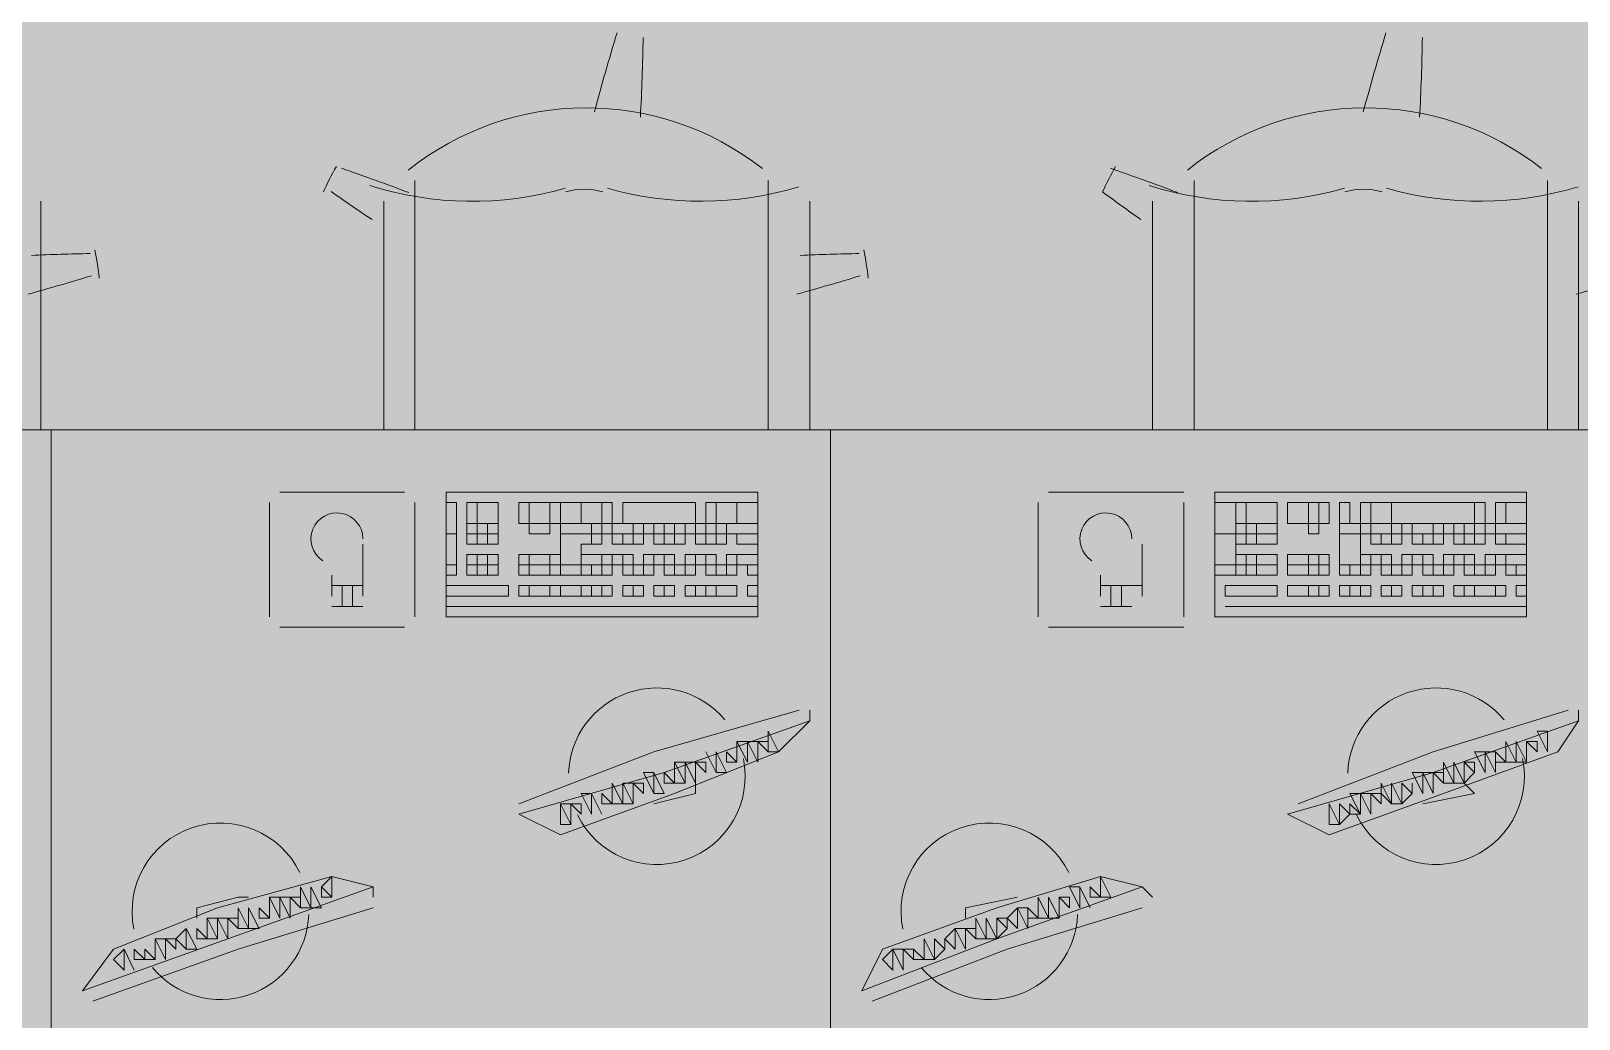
# Model space of a CAD drawing. Header units: millimetres. Extents: x -59 to 47, y 152 to 919.
# Drawn here: x 8.452 to 10.687, y 461.336 to 462.762 of the extents above; entities that cross this region are included whole.
import ezdxf

# ---------------------------------------------------------------- set-up
doc = ezdxf.new("R2010")
doc.units = ezdxf.units.MM
doc.layers.add('PDF_014405$FT-FIXFIT', color=7, linetype='Continuous')
doc.layers.add('PDF_014405$HL-TMP', color=7, linetype='Continuous', true_color=0xe6db59)

msp = doc.modelspace()

# ---------------------------------------------------------------- linework, layer by layer
at = {"layer": 'PDF_014405$FT-FIXFIT', "lineweight": 0}
msp.add_lwpolyline([(10.0183, 462.5667, 0.02503), (9.9995, 462.5299, 0.005389), (10.0547, 462.4901)], format="xyb", dxfattribs=at)
for points in [[(9.0067, 462.1864), (9.0067, 462.5464)], [(9.5167, 462.5464), (9.5167, 462.1864)], [(10.1316, 462.1864), (10.1316, 462.5464)], [(10.6416, 462.5464), (10.6416, 462.1864)], [(8.4668, 462.1864), (8.4668, 462.5164)], [(8.9617, 462.5164), (8.9617, 462.1864)], [(9.5767, 462.1864), (9.5767, 462.5164)], [(10.0716, 462.5164), (10.0716, 462.1864)], [(10.6866, 462.1864), (10.6866, 462.5164)], [(8.9917, 462.0964), (8.8117, 462.0964)], [(10.1166, 462.0964), (9.9216, 462.0964)], [(8.7967, 462.0814), (8.7967, 461.9165)], [(8.8117, 462.0814), (8.8117, 462.0814)], [(8.9917, 462.0814), (8.9917, 462.0814)], [(9.0067, 461.9165), (9.0067, 462.0814)], [(9.9066, 462.0814), (9.9066, 461.9165)], [(9.9216, 462.0814), (9.9216, 462.0814)], [(10.1166, 461.9165), (10.1166, 462.0814)], [(8.9317, 461.9465), (8.9317, 462.0215)], [(10.0566, 461.9465), (10.0566, 462.0215)], [(8.8867, 461.9765), (8.8867, 461.9465)], [(8.9317, 461.9615), (8.8867, 461.9615)], [(8.9017, 461.9615), (8.9017, 461.9315)], [(8.9167, 461.9615), (8.9167, 461.9315)], [(9.9966, 461.9765), (9.9966, 461.9465)], [(10.0566, 461.9615), (9.9966, 461.9615)], [(10.0116, 461.9615), (10.0116, 461.9315)], [(10.0266, 461.9615), (10.0266, 461.9315)], [(10.0416, 461.9465), (10.0416, 461.9465)], [(8.8117, 461.9165), (8.8117, 461.9165)], [(8.8867, 461.9315), (8.9317, 461.9315)], [(8.9917, 461.9165), (8.9917, 461.9165)], [(9.5017, 461.9315), (9.0517, 461.9315), (9.5017, 461.9315)], [(9.9216, 461.9165), (9.9216, 461.9165)], [(9.9966, 461.9315), (10.0416, 461.9315)], [(10.1166, 461.9165), (10.1166, 461.9165)], [(10.6116, 461.9315), (10.1766, 461.9315), (10.6116, 461.9315)], [(8.8117, 461.9015), (8.9917, 461.9015)], [(9.9216, 461.9015), (10.1166, 461.9015)], [(9.5767, 461.7665), (9.3667, 461.6915), (9.1567, 461.6315), (9.2167, 461.6015), (9.3817, 461.6615), (9.5317, 461.7215), (9.5767, 461.7665), (9.5767, 461.7815)], [(9.5617, 461.7815), (9.3517, 461.7215), (9.1567, 461.6465)], [(9.5617, 461.7815), (9.5617, 461.7815)], [(10.6866, 461.7665), (10.4766, 461.6915), (10.2666, 461.6315), (10.3266, 461.6015), (10.4916, 461.6615), (10.6566, 461.7215), (10.6866, 461.7665), (10.6866, 461.7815)], [(10.6716, 461.7815), (10.4766, 461.7215), (10.2816, 461.6465)], [(10.6716, 461.7815), (10.6716, 461.7815)], [(9.4267, 461.7215), (9.4417, 461.6915), (9.4267, 461.7215)], [(9.4117, 461.6765), (9.4117, 461.6615), (9.3517, 461.6465)], [(10.4466, 461.6765), (10.4466, 461.6615), (10.4466, 461.6765)], [(10.5216, 461.6765), (10.5366, 461.6615), (10.4616, 461.6465)], [(9.1567, 461.6465), (9.1567, 461.6465)], [(9.2617, 461.6615), (9.2767, 461.6315), (9.2617, 461.6615)], [(10.2816, 461.6465), (10.2816, 461.6465)], [(9.1567, 461.6315), (9.1567, 461.6315)], [(10.2666, 461.6315), (10.2666, 461.6315)], [(8.9467, 461.5115), (8.9467, 461.5265), (8.8867, 461.5415), (8.7217, 461.4965), (8.5718, 461.4365), (8.5268, 461.3765), (8.7367, 461.4515), (8.9467, 461.5265)], [(10.0716, 461.5115), (10.0566, 461.5265), (9.9966, 461.5415), (9.8466, 461.4965), (9.6817, 461.4365), (9.6517, 461.3765), (9.8466, 461.4515), (10.0566, 461.5265)], [(8.6917, 461.4815), (8.6917, 461.4965), (8.7517, 461.5115), (8.7667, 461.5115)], [(9.8016, 461.4815), (9.8016, 461.4965), (9.8766, 461.5115)], [(9.9816, 461.4965), (9.9666, 461.5265), (9.9816, 461.4965)], [(10.0566, 461.5115), (10.0566, 461.5115)], [(8.5418, 461.3615), (8.7517, 461.4365), (8.9467, 461.4965)], [(9.6667, 461.3615), (9.8616, 461.4365), (10.0566, 461.4965)], [(8.6317, 461.4215), (8.6317, 461.4515), (8.6317, 461.4215)], [(9.7716, 461.4365), (9.7716, 461.4515), (9.7716, 461.4365)], [(8.6017, 461.4065), (8.5868, 461.4365), (8.6017, 461.4065)], [(8.5418, 461.3765), (8.5418, 461.3765)]]:
    msp.add_lwpolyline(points, dxfattribs=at)
for points in [[(7.3719, 462.1864), (8.4818, 462.1864), (8.4818, 460.9715), (7.3719, 460.9715)], [(8.4818, 462.1864), (9.6067, 462.1864), (9.6067, 460.9715), (8.4818, 460.9715)], [(9.6067, 462.1864), (10.7166, 462.1864), (10.7166, 460.9715), (9.6067, 460.9715)], [(9.5017, 462.0964), (9.0517, 462.0964), (9.0517, 461.9165), (9.5017, 461.9165)], [(10.6116, 462.0964), (10.1616, 462.0964), (10.1616, 461.9165), (10.6116, 461.9165)], [(9.0667, 462.0814), (9.0517, 462.0814), (9.0517, 462.0365), (9.0667, 462.0365)], [(9.0967, 462.0814), (9.0817, 462.0814), (9.0817, 462.0514), (9.0967, 462.0514)], [(9.1267, 462.0814), (9.0967, 462.0814), (9.0967, 462.0514), (9.1267, 462.0514)], [(9.1717, 462.0814), (9.1567, 462.0814), (9.1567, 462.0514), (9.1717, 462.0514)], [(9.2017, 462.0814), (9.1717, 462.0814), (9.1717, 462.0514), (9.2017, 462.0514)], [(9.2167, 462.0814), (9.2017, 462.0814), (9.2017, 462.0514), (9.2167, 462.0514)], [(9.2167, 462.0814), (9.2467, 462.0814), (9.2467, 462.0514), (9.2167, 462.0514)], [(9.2467, 462.0814), (9.2767, 462.0814), (9.2767, 462.0514), (9.2467, 462.0514)], [(9.2767, 462.0814), (9.2917, 462.0814), (9.2917, 462.0514), (9.2767, 462.0514)], [(9.4117, 462.0814), (9.3067, 462.0814), (9.3067, 462.0514), (9.4117, 462.0514)], [(9.4417, 462.0814), (9.4267, 462.0814), (9.4267, 462.0514), (9.4417, 462.0514)], [(9.4717, 462.0814), (9.4417, 462.0814), (9.4417, 462.0514), (9.4717, 462.0514)], [(9.5017, 462.0814), (9.4717, 462.0814), (9.4717, 462.0514), (9.5017, 462.0514)], [(10.1916, 462.0814), (10.1616, 462.0814), (10.1616, 462.0365), (10.1916, 462.0365)], [(10.2066, 462.0814), (10.1916, 462.0814), (10.1916, 462.0514), (10.2066, 462.0514)], [(10.2516, 462.0814), (10.2066, 462.0814), (10.2066, 462.0514), (10.2516, 462.0514)], [(10.2966, 462.0814), (10.2666, 462.0814), (10.2666, 462.0514), (10.2966, 462.0514)], [(10.3116, 462.0814), (10.2966, 462.0814), (10.2966, 462.0514), (10.3116, 462.0514)], [(10.3266, 462.0814), (10.3116, 462.0814), (10.3116, 462.0514), (10.3266, 462.0514)], [(10.3416, 462.0814), (10.3566, 462.0814), (10.3566, 462.0514), (10.3416, 462.0514)], [(10.3716, 462.0814), (10.3866, 462.0814), (10.3866, 462.0514), (10.3716, 462.0514)], [(10.3866, 462.0814), (10.4166, 462.0814), (10.4166, 462.0514), (10.3866, 462.0514)], [(10.5366, 462.0814), (10.4166, 462.0814), (10.4166, 462.0514), (10.5366, 462.0514)], [(10.5516, 462.0814), (10.5366, 462.0814), (10.5366, 462.0514), (10.5516, 462.0514)], [(10.5816, 462.0814), (10.5666, 462.0814), (10.5666, 462.0514), (10.5816, 462.0514)], [(10.6116, 462.0814), (10.5816, 462.0814), (10.5816, 462.0514), (10.6116, 462.0514)], [(9.0967, 462.0514), (9.0817, 462.0514), (9.0817, 462.0365), (9.0967, 462.0365)], [(9.1117, 462.0514), (9.0967, 462.0514), (9.0967, 462.0365), (9.1117, 462.0365)], [(9.1267, 462.0514), (9.1117, 462.0514), (9.1117, 462.0365), (9.1267, 462.0365)], [(9.2017, 462.0514), (9.1717, 462.0514), (9.1717, 462.0365), (9.2017, 462.0365)], [(9.2617, 462.0514), (9.2167, 462.0514), (9.2167, 462.0365), (9.2617, 462.0365)], [(9.2767, 462.0514), (9.2617, 462.0514), (9.2617, 462.0365), (9.2767, 462.0365)], [(9.2917, 462.0514), (9.2767, 462.0514), (9.2767, 462.0365), (9.2917, 462.0365)], [(9.3217, 462.0514), (9.2917, 462.0514), (9.2917, 462.0365), (9.3217, 462.0365)], [(9.3367, 462.0514), (9.3217, 462.0514), (9.3217, 462.0365), (9.3367, 462.0365)], [(9.3517, 462.0514), (9.3367, 462.0514), (9.3367, 462.0365), (9.3517, 462.0365)], [(9.3667, 462.0514), (9.3517, 462.0514), (9.3517, 462.0365), (9.3667, 462.0365)], [(9.3967, 462.0514), (9.3817, 462.0514), (9.3817, 462.0365), (9.3967, 462.0365)], [(9.4117, 462.0514), (9.3967, 462.0514), (9.3967, 462.0365), (9.4117, 462.0365)], [(9.4267, 462.0514), (9.4117, 462.0514), (9.4117, 462.0365), (9.4267, 462.0365)], [(9.4567, 462.0514), (9.4417, 462.0514), (9.4417, 462.0365), (9.4567, 462.0365)], [(9.5017, 462.0514), (9.4567, 462.0514), (9.4567, 462.0365), (9.5017, 462.0365)], [(10.2066, 462.0514), (10.1916, 462.0514), (10.1916, 462.0365), (10.2066, 462.0365)], [(10.2216, 462.0514), (10.2066, 462.0514), (10.2066, 462.0365), (10.2216, 462.0365)], [(10.2516, 462.0514), (10.2216, 462.0514), (10.2216, 462.0365), (10.2516, 462.0365)], [(10.3116, 462.0514), (10.2966, 462.0514), (10.2966, 462.0365), (10.3116, 462.0365)], [(10.3716, 462.0514), (10.3416, 462.0514), (10.3416, 462.0365), (10.3716, 462.0365)], [(10.3866, 462.0514), (10.3716, 462.0514), (10.3716, 462.0365), (10.3866, 462.0365)], [(10.4166, 462.0514), (10.3866, 462.0514), (10.3866, 462.0365), (10.4166, 462.0365)], [(10.4316, 462.0514), (10.4166, 462.0514), (10.4166, 462.0365), (10.4316, 462.0365)], [(10.4466, 462.0514), (10.4316, 462.0514), (10.4316, 462.0365), (10.4466, 462.0365)], [(10.4766, 462.0514), (10.4466, 462.0514), (10.4466, 462.0365), (10.4766, 462.0365)], [(10.4916, 462.0514), (10.4766, 462.0514), (10.4766, 462.0365), (10.4916, 462.0365)], [(10.5066, 462.0514), (10.4916, 462.0514), (10.4916, 462.0365), (10.5066, 462.0365)], [(10.5216, 462.0514), (10.5066, 462.0514), (10.5066, 462.0365), (10.5216, 462.0365)], [(10.5516, 462.0514), (10.5366, 462.0514), (10.5366, 462.0365), (10.5516, 462.0365)], [(10.5666, 462.0514), (10.5516, 462.0514), (10.5516, 462.0365), (10.5666, 462.0365)], [(10.6116, 462.0514), (10.5666, 462.0514), (10.5666, 462.0365), (10.6116, 462.0365)], [(9.0667, 462.0365), (9.0517, 462.0365), (9.0517, 461.9915), (9.0667, 461.9915)], [(9.0967, 462.0365), (9.0817, 462.0365), (9.0817, 462.0215), (9.0967, 462.0215)], [(9.1117, 462.0365), (9.0967, 462.0365), (9.0967, 462.0215), (9.1117, 462.0215)], [(9.1267, 462.0365), (9.1117, 462.0365), (9.1117, 462.0215), (9.1267, 462.0215)], [(9.2467, 462.0365), (9.2167, 462.0365), (9.2167, 461.9915), (9.2467, 461.9915), (9.2467, 462.0215), (9.2617, 462.0215), (9.2617, 462.0365)], [(9.2767, 462.0365), (9.2617, 462.0365), (9.2617, 462.0215), (9.2767, 462.0215)], [(9.3067, 462.0365), (9.2917, 462.0365), (9.2917, 462.0215), (9.3067, 462.0215)], [(9.3217, 462.0365), (9.3067, 462.0365), (9.3067, 462.0215), (9.3217, 462.0215)], [(9.3367, 462.0365), (9.3217, 462.0365), (9.3217, 462.0215), (9.3367, 462.0215)], [(9.3667, 462.0365), (9.3517, 462.0365), (9.3517, 462.0215), (9.3667, 462.0215)], [(9.3817, 462.0365), (9.3667, 462.0365), (9.3667, 462.0215), (9.3817, 462.0215)], [(9.3967, 462.0365), (9.3817, 462.0365), (9.3817, 462.0215), (9.3967, 462.0215)], [(9.4267, 462.0365), (9.4117, 462.0365), (9.4117, 462.0215), (9.4267, 462.0215)], [(9.4417, 462.0365), (9.4267, 462.0365), (9.4267, 462.0215), (9.4417, 462.0215)], [(9.4567, 462.0365), (9.4417, 462.0365), (9.4417, 462.0215), (9.4567, 462.0215)], [(9.5017, 462.0365), (9.4717, 462.0365), (9.4717, 462.0215), (9.5017, 462.0215)], [(10.1916, 462.0365), (10.1616, 462.0365), (10.1616, 461.9915), (10.1916, 461.9915)], [(10.2066, 462.0365), (10.1916, 462.0365), (10.1916, 462.0215), (10.2066, 462.0215)], [(10.2216, 462.0365), (10.2066, 462.0365), (10.2066, 462.0215), (10.2216, 462.0215)], [(10.2516, 462.0365), (10.2216, 462.0365), (10.2216, 462.0215), (10.2516, 462.0215)], [(10.3566, 462.0365), (10.3416, 462.0365), (10.3416, 461.9915), (10.3716, 461.9915), (10.3716, 462.0215), (10.3716, 462.0365)], [(10.4016, 462.0365), (10.3866, 462.0365), (10.3866, 462.0215), (10.4016, 462.0215)], [(10.4166, 462.0365), (10.4016, 462.0365), (10.4016, 462.0215), (10.4166, 462.0215)], [(10.4316, 462.0365), (10.4166, 462.0365), (10.4166, 462.0215), (10.4316, 462.0215)], [(10.4616, 462.0365), (10.4466, 462.0365), (10.4466, 462.0215), (10.4616, 462.0215)], [(10.4766, 462.0365), (10.4616, 462.0365), (10.4616, 462.0215), (10.4766, 462.0215)], [(10.4916, 462.0365), (10.4766, 462.0365), (10.4766, 462.0215), (10.4916, 462.0215)], [(10.5216, 462.0365), (10.5066, 462.0365), (10.5066, 462.0215), (10.5216, 462.0215)], [(10.5366, 462.0365), (10.5216, 462.0365), (10.5216, 462.0215), (10.5366, 462.0215)], [(10.5516, 462.0365), (10.5366, 462.0365), (10.5366, 462.0215), (10.5516, 462.0215)], [(10.5816, 462.0365), (10.5666, 462.0365), (10.5666, 462.0215), (10.5816, 462.0215)], [(10.6116, 462.0365), (10.5816, 462.0365), (10.5816, 462.0215), (10.6116, 462.0215)], [(9.0967, 462.0065), (9.0817, 462.0065), (9.0817, 461.9915), (9.0967, 461.9915)], [(9.1117, 462.0065), (9.0967, 462.0065), (9.0967, 461.9915), (9.1117, 461.9915)], [(9.1267, 462.0065), (9.1117, 462.0065), (9.1117, 461.9915), (9.1267, 461.9915)], [(9.1717, 462.0065), (9.1567, 462.0065), (9.1567, 461.9915), (9.1717, 461.9915)], [(9.2017, 462.0065), (9.1717, 462.0065), (9.1717, 461.9915), (9.2017, 461.9915)], [(9.2167, 462.0065), (9.2017, 462.0065), (9.2017, 461.9915), (9.2167, 461.9915)], [(9.2767, 462.0065), (9.2467, 462.0065), (9.2467, 461.9915), (9.2767, 461.9915)], [(9.2917, 462.0065), (9.2767, 462.0065), (9.2767, 461.9915), (9.2917, 461.9915)], [(9.3067, 462.0065), (9.2917, 462.0065), (9.2917, 461.9915), (9.3067, 461.9915)], [(9.3217, 462.0065), (9.3067, 462.0065), (9.3067, 461.9915), (9.3217, 461.9915)], [(9.3517, 462.0065), (9.3367, 462.0065), (9.3367, 461.9915), (9.3517, 461.9915)], [(9.3667, 462.0065), (9.3517, 462.0065), (9.3517, 461.9915), (9.3667, 461.9915)], [(9.3817, 462.0065), (9.3667, 462.0065), (9.3667, 461.9915), (9.3817, 461.9915)], [(9.4117, 462.0065), (9.3967, 462.0065), (9.3967, 461.9915), (9.4117, 461.9915)], [(9.4267, 462.0065), (9.4117, 462.0065), (9.4117, 461.9915), (9.4267, 461.9915)], [(9.4417, 462.0065), (9.4267, 462.0065), (9.4267, 461.9915), (9.4417, 461.9915)], [(9.4717, 462.0065), (9.4567, 462.0065), (9.4567, 461.9915), (9.4717, 461.9915)], [(9.5017, 462.0065), (9.4717, 462.0065), (9.4717, 461.9915), (9.5017, 461.9915)], [(10.2066, 462.0065), (10.1916, 462.0065), (10.1916, 461.9915), (10.2066, 461.9915)], [(10.2216, 462.0065), (10.2066, 462.0065), (10.2066, 461.9915), (10.2216, 461.9915)], [(10.2516, 462.0065), (10.2216, 462.0065), (10.2216, 461.9915), (10.2516, 461.9915)], [(10.2966, 462.0065), (10.2666, 462.0065), (10.2666, 461.9915), (10.2966, 461.9915)], [(10.3116, 462.0065), (10.2966, 462.0065), (10.2966, 461.9915), (10.3116, 461.9915)], [(10.3266, 462.0065), (10.3116, 462.0065), (10.3116, 461.9915), (10.3266, 461.9915)], [(10.3866, 462.0065), (10.3716, 462.0065), (10.3716, 461.9915), (10.3866, 461.9915)], [(10.4016, 462.0065), (10.3866, 462.0065), (10.3866, 461.9915), (10.4016, 461.9915)], [(10.4166, 462.0065), (10.4016, 462.0065), (10.4016, 461.9915), (10.4166, 461.9915)], [(10.4466, 462.0065), (10.4316, 462.0065), (10.4316, 461.9915), (10.4466, 461.9915)], [(10.4616, 462.0065), (10.4466, 462.0065), (10.4466, 461.9915), (10.4616, 461.9915)], [(10.4766, 462.0065), (10.4616, 462.0065), (10.4616, 461.9915), (10.4766, 461.9915)], [(10.5066, 462.0065), (10.4916, 462.0065), (10.4916, 461.9915), (10.5066, 461.9915)], [(10.5216, 462.0065), (10.5066, 462.0065), (10.5066, 461.9915), (10.5216, 461.9915)], [(10.5366, 462.0065), (10.5216, 462.0065), (10.5216, 461.9915), (10.5366, 461.9915)], [(10.5666, 462.0065), (10.5516, 462.0065), (10.5516, 461.9915), (10.5666, 461.9915)], [(10.5816, 462.0065), (10.5666, 462.0065), (10.5666, 461.9915), (10.5816, 461.9915)], [(10.6116, 462.0065), (10.5816, 462.0065), (10.5816, 461.9915), (10.6116, 461.9915)], [(9.0667, 461.9915), (9.0517, 461.9915), (9.0517, 461.9765), (9.0667, 461.9765)], [(9.0967, 461.9915), (9.0817, 461.9915), (9.0817, 461.9765), (9.0967, 461.9765)], [(9.1117, 461.9915), (9.0967, 461.9915), (9.0967, 461.9765), (9.1117, 461.9765)], [(9.1267, 461.9915), (9.1117, 461.9915), (9.1117, 461.9765), (9.1267, 461.9765)], [(9.1717, 461.9915), (9.1567, 461.9915), (9.1567, 461.9765), (9.1717, 461.9765)], [(9.2017, 461.9915), (9.1717, 461.9915), (9.1717, 461.9765), (9.2017, 461.9765)], [(9.2167, 461.9915), (9.2017, 461.9915), (9.2017, 461.9765), (9.2167, 461.9765)], [(9.2467, 461.9915), (9.2167, 461.9915), (9.2167, 461.9765), (9.2467, 461.9765)], [(9.2617, 461.9915), (9.2467, 461.9915), (9.2467, 461.9765), (9.2617, 461.9765)], [(9.2767, 461.9915), (9.2617, 461.9915), (9.2617, 461.9765), (9.2767, 461.9765)], [(9.2917, 461.9915), (9.2767, 461.9915), (9.2767, 461.9765), (9.2917, 461.9765)], [(9.3217, 461.9915), (9.3067, 461.9915), (9.3067, 461.9765), (9.3217, 461.9765)], [(9.3367, 461.9915), (9.3217, 461.9915), (9.3217, 461.9765), (9.3367, 461.9765)], [(9.3517, 461.9915), (9.3367, 461.9915), (9.3367, 461.9765), (9.3517, 461.9765)], [(9.3817, 461.9915), (9.3667, 461.9915), (9.3667, 461.9765), (9.3817, 461.9765)], [(9.3967, 461.9915), (9.3817, 461.9915), (9.3817, 461.9765), (9.3967, 461.9765)], [(9.4117, 461.9915), (9.3967, 461.9915), (9.3967, 461.9765), (9.4117, 461.9765)], [(9.4417, 461.9915), (9.4267, 461.9915), (9.4267, 461.9765), (9.4417, 461.9765)], [(9.4567, 461.9915), (9.4417, 461.9915), (9.4417, 461.9765), (9.4567, 461.9765)], [(9.4717, 461.9915), (9.4567, 461.9915), (9.4567, 461.9765), (9.4717, 461.9765)], [(9.5017, 461.9915), (9.4867, 461.9915), (9.4867, 461.9765), (9.5017, 461.9765)], [(10.1916, 461.9915), (10.1616, 461.9915), (10.1616, 461.9765), (10.1916, 461.9765)], [(10.2066, 461.9915), (10.1916, 461.9915), (10.1916, 461.9765), (10.2066, 461.9765)], [(10.2216, 461.9915), (10.2066, 461.9915), (10.2066, 461.9765), (10.2216, 461.9765)], [(10.2516, 461.9915), (10.2216, 461.9915), (10.2216, 461.9765), (10.2516, 461.9765)], [(10.2966, 461.9915), (10.2666, 461.9915), (10.2666, 461.9765), (10.2966, 461.9765)], [(10.3116, 461.9915), (10.2966, 461.9915), (10.2966, 461.9765), (10.3116, 461.9765)], [(10.3266, 461.9915), (10.3116, 461.9915), (10.3116, 461.9765), (10.3266, 461.9765)], [(10.3566, 461.9915), (10.3416, 461.9915), (10.3416, 461.9765), (10.3566, 461.9765)], [(10.3716, 461.9915), (10.3566, 461.9915), (10.3566, 461.9765), (10.3716, 461.9765)], [(10.3866, 461.9915), (10.3716, 461.9915), (10.3716, 461.9765), (10.3866, 461.9765)], [(10.4166, 461.9915), (10.4016, 461.9915), (10.4016, 461.9765), (10.4166, 461.9765)], [(10.4316, 461.9915), (10.4166, 461.9915), (10.4166, 461.9765), (10.4316, 461.9765)], [(10.4466, 461.9915), (10.4316, 461.9915), (10.4316, 461.9765), (10.4466, 461.9765)], [(10.4766, 461.9915), (10.4616, 461.9915), (10.4616, 461.9765), (10.4766, 461.9765)], [(10.4916, 461.9915), (10.4766, 461.9915), (10.4766, 461.9765), (10.4916, 461.9765)], [(10.5066, 461.9915), (10.4916, 461.9915), (10.4916, 461.9765), (10.5066, 461.9765)], [(10.5366, 461.9915), (10.5216, 461.9915), (10.5216, 461.9765), (10.5366, 461.9765)], [(10.5516, 461.9915), (10.5366, 461.9915), (10.5366, 461.9765), (10.5516, 461.9765)], [(10.5666, 461.9915), (10.5516, 461.9915), (10.5516, 461.9765), (10.5666, 461.9765)], [(10.5966, 461.9915), (10.5816, 461.9915), (10.5816, 461.9765), (10.5966, 461.9765)], [(10.6116, 461.9915), (10.5966, 461.9915), (10.5966, 461.9765), (10.6116, 461.9765)], [(9.1417, 461.9465), (9.0517, 461.9465), (9.0517, 461.9615), (9.1417, 461.9615)], [(9.1717, 461.9615), (9.1567, 461.9615), (9.1567, 461.9465), (9.1717, 461.9465)], [(9.2017, 461.9615), (9.1717, 461.9615), (9.1717, 461.9465), (9.2017, 461.9465)], [(9.2167, 461.9615), (9.2017, 461.9615), (9.2017, 461.9465), (9.2167, 461.9465)], [(9.2467, 461.9615), (9.2167, 461.9615), (9.2167, 461.9465), (9.2467, 461.9465)], [(9.2617, 461.9615), (9.2467, 461.9615), (9.2467, 461.9465), (9.2617, 461.9465)], [(9.2767, 461.9615), (9.2617, 461.9615), (9.2617, 461.9465), (9.2767, 461.9465)], [(9.2917, 461.9615), (9.2767, 461.9615), (9.2767, 461.9465), (9.2917, 461.9465)], [(9.3217, 461.9615), (9.3067, 461.9615), (9.3067, 461.9465), (9.3217, 461.9465)], [(9.3367, 461.9615), (9.3217, 461.9615), (9.3217, 461.9465), (9.3367, 461.9465)], [(9.3667, 461.9615), (9.3517, 461.9615), (9.3517, 461.9465), (9.3667, 461.9465)], [(9.3817, 461.9615), (9.3667, 461.9615), (9.3667, 461.9465), (9.3817, 461.9465)], [(9.4117, 461.9615), (9.3967, 461.9615), (9.3967, 461.9465), (9.4117, 461.9465)], [(9.4267, 461.9615), (9.4117, 461.9615), (9.4117, 461.9465), (9.4267, 461.9465)], [(9.4417, 461.9615), (9.4267, 461.9615), (9.4267, 461.9465), (9.4417, 461.9465)], [(9.4717, 461.9615), (9.4417, 461.9615), (9.4417, 461.9465), (9.4717, 461.9465)], [(9.5017, 461.9615), (9.4867, 461.9615), (9.4867, 461.9465), (9.5017, 461.9465)], [(10.2516, 461.9465), (10.1766, 461.9465), (10.1766, 461.9615), (10.2516, 461.9615)], [(10.2966, 461.9615), (10.2666, 461.9615), (10.2666, 461.9465), (10.2966, 461.9465)], [(10.3116, 461.9615), (10.2966, 461.9615), (10.2966, 461.9465), (10.3116, 461.9465)], [(10.3266, 461.9615), (10.3116, 461.9615), (10.3116, 461.9465), (10.3266, 461.9465)], [(10.3566, 461.9615), (10.3416, 461.9615), (10.3416, 461.9465), (10.3566, 461.9465)], [(10.3716, 461.9615), (10.3566, 461.9615), (10.3566, 461.9465), (10.3716, 461.9465)], [(10.3866, 461.9615), (10.3716, 461.9615), (10.3716, 461.9465), (10.3866, 461.9465)], [(10.4166, 461.9615), (10.4016, 461.9615), (10.4016, 461.9465), (10.4166, 461.9465)], [(10.4316, 461.9615), (10.4166, 461.9615), (10.4166, 461.9465), (10.4316, 461.9465)], [(10.4616, 461.9615), (10.4466, 461.9615), (10.4466, 461.9465), (10.4616, 461.9465)], [(10.4766, 461.9615), (10.4616, 461.9615), (10.4616, 461.9465), (10.4766, 461.9465)], [(10.4916, 461.9615), (10.4766, 461.9615), (10.4766, 461.9465), (10.4916, 461.9465)], [(10.5216, 461.9615), (10.5066, 461.9615), (10.5066, 461.9465), (10.5216, 461.9465)], [(10.5366, 461.9615), (10.5216, 461.9615), (10.5216, 461.9465), (10.5366, 461.9465)], [(10.5666, 461.9615), (10.5366, 461.9615), (10.5366, 461.9465), (10.5666, 461.9465)], [(10.5816, 461.9615), (10.5666, 461.9615), (10.5666, 461.9465), (10.5816, 461.9465)], [(10.6116, 461.9615), (10.5966, 461.9615), (10.5966, 461.9465), (10.6116, 461.9465)], [(9.4717, 461.7365), (9.4717, 461.7215), (9.4717, 461.7065)], [(9.4867, 461.7365), (9.4717, 461.7365), (9.4867, 461.7065)], [(9.5017, 461.7365), (9.4867, 461.7365), (9.5017, 461.7065), (9.5017, 461.7215)], [(9.5167, 461.7365), (9.5017, 461.7365), (9.5167, 461.7215)], [(9.5167, 461.7515), (9.5167, 461.7215), (9.5317, 461.7215)], [(10.5816, 461.7365), (10.5816, 461.7215), (10.5816, 461.7065), (10.5966, 461.7065)], [(10.5966, 461.7365), (10.5966, 461.7065), (10.6116, 461.7065)], [(10.6116, 461.7365), (10.6116, 461.7065), (10.6116, 461.7215)], [(10.6266, 461.7365), (10.6116, 461.7365), (10.6266, 461.7215)], [(10.6416, 461.7515), (10.6266, 461.7515), (10.6416, 461.7215)], [(9.4417, 461.7215), (9.4417, 461.6915), (9.4567, 461.6915)], [(9.4567, 461.7215), (9.4567, 461.7065), (9.4717, 461.7065)], [(10.5516, 461.7215), (10.5366, 461.7215), (10.5516, 461.6915)], [(10.5666, 461.7215), (10.5516, 461.7215), (10.5666, 461.6915)], [(10.5666, 461.7215), (10.5666, 461.7065), (10.5816, 461.7065)], [(9.3517, 461.6915), (9.3367, 461.6915), (9.3517, 461.6615)], [(9.3517, 461.6915), (9.3517, 461.6615), (9.3667, 461.6615)], [(9.3667, 461.6915), (9.3667, 461.6765), (9.3817, 461.6765)], [(9.3817, 461.7065), (9.3817, 461.6915), (9.3817, 461.6765), (9.3967, 461.6765)], [(9.3967, 461.7065), (9.3817, 461.7065), (9.3967, 461.6765)], [(9.4117, 461.7065), (9.3967, 461.7065), (9.4117, 461.6765), (9.4117, 461.6915)], [(9.4267, 461.7065), (9.4117, 461.7065), (9.4267, 461.6915)], [(10.4616, 461.6915), (10.4466, 461.6915), (10.4616, 461.6615)], [(10.4766, 461.6915), (10.4616, 461.6915), (10.4766, 461.6615)], [(10.4916, 461.6915), (10.4766, 461.6915), (10.4916, 461.6765)], [(10.4916, 461.7065), (10.4916, 461.6915), (10.4916, 461.6765), (10.5066, 461.6765)], [(10.5066, 461.7065), (10.5066, 461.6765), (10.5216, 461.6765)], [(10.5216, 461.7065), (10.5216, 461.6765), (10.5366, 461.6915)], [(10.5366, 461.7065), (10.5216, 461.7065), (10.5366, 461.6915)], [(9.2917, 461.6765), (9.2917, 461.6615), (9.2917, 461.6465), (9.3067, 461.6465)], [(9.3067, 461.6765), (9.3067, 461.6465), (9.3217, 461.6465)], [(9.3217, 461.6765), (9.3067, 461.6765), (9.3217, 461.6465), (9.3217, 461.6615)], [(9.3367, 461.6765), (9.3217, 461.6765), (9.3367, 461.6615)], [(10.4016, 461.6765), (10.4016, 461.6615), (10.4166, 461.6465)], [(10.4166, 461.6765), (10.4166, 461.6465), (10.4316, 461.6465)], [(10.4316, 461.6765), (10.4316, 461.6465), (10.4466, 461.6615)], [(9.2167, 461.6465), (9.2167, 461.6165), (9.2317, 461.6165)], [(9.2317, 461.6465), (9.2167, 461.6465), (9.2317, 461.6165), (9.2317, 461.6315)], [(9.2467, 461.6465), (9.2317, 461.6465), (9.2467, 461.6315)], [(9.2617, 461.6615), (9.2467, 461.6615), (9.2617, 461.6315)], [(9.2767, 461.6615), (9.2767, 461.6465), (9.2917, 461.6465)], [(10.3266, 461.6465), (10.3266, 461.6165), (10.3416, 461.6165)], [(10.3416, 461.6465), (10.3416, 461.6165), (10.3566, 461.6315)], [(10.3716, 461.6615), (10.3566, 461.6615), (10.3716, 461.6315)], [(10.3566, 461.6465), (10.3566, 461.6315), (10.3716, 461.6315)], [(10.3866, 461.6615), (10.3716, 461.6615), (10.3866, 461.6315)], [(10.4016, 461.6615), (10.3866, 461.6615), (10.4016, 461.6465)], [(8.8867, 461.5115), (8.8867, 461.5415), (8.8717, 461.5265)], [(9.9966, 461.5115), (10.0116, 461.5115), (9.9966, 461.5415), (9.9966, 461.5265)], [(8.8117, 461.4815), (8.8117, 461.5115), (8.7967, 461.5115)], [(8.7967, 461.4815), (8.7967, 461.5115), (8.7967, 461.4965)], [(8.8267, 461.4815), (8.8267, 461.4965), (8.8267, 461.5115), (8.8117, 461.5115)], [(8.8417, 461.4965), (8.8417, 461.5115), (8.8267, 461.5115)], [(8.8417, 461.4965), (8.8567, 461.4965), (8.8417, 461.5265)], [(8.8567, 461.4965), (8.8717, 461.4965), (8.8567, 461.5265)], [(8.8717, 461.5115), (8.8867, 461.5115), (8.8717, 461.5265)], [(9.9066, 461.4815), (9.9216, 461.4815), (9.9066, 461.5115), (9.9066, 461.4965)], [(9.9216, 461.4815), (9.9366, 461.4815), (9.9216, 461.5115)], [(9.9516, 461.4965), (9.9516, 461.5115), (9.9366, 461.5115)], [(9.9366, 461.4815), (9.9366, 461.4965), (9.9366, 461.5115)], [(9.9666, 461.4965), (9.9666, 461.5265), (9.9516, 461.5265)], [(9.9816, 461.5115), (9.9966, 461.5115), (9.9816, 461.5265)], [(8.7517, 461.4665), (8.7667, 461.4665), (8.7517, 461.4965), (8.7517, 461.4815)], [(8.7667, 461.4665), (8.7817, 461.4665), (8.7667, 461.4965)], [(8.7817, 461.4815), (8.7967, 461.4815), (8.7817, 461.4965)], [(9.8766, 461.4665), (9.8766, 461.4965), (9.8616, 461.4815)], [(9.8916, 461.4665), (9.8916, 461.4965), (9.8766, 461.4965)], [(9.8916, 461.4815), (9.9066, 461.4815), (9.8916, 461.4965)], [(8.6767, 461.4365), (8.6767, 461.4665), (8.6617, 461.4515)], [(8.6767, 461.4365), (8.6917, 461.4365), (8.6767, 461.4665)], [(8.6917, 461.4515), (8.7067, 461.4515), (8.6917, 461.4665)], [(8.7217, 461.4515), (8.7217, 461.4815), (8.7067, 461.4815)], [(8.7067, 461.4515), (8.7217, 461.4515), (8.7067, 461.4815), (8.7067, 461.4665)], [(8.7367, 461.4515), (8.7367, 461.4665), (8.7367, 461.4815), (8.7217, 461.4815)], [(8.7517, 461.4665), (8.7517, 461.4815), (8.7367, 461.4815)], [(9.7866, 461.4365), (9.7866, 461.4665), (9.7716, 461.4515)], [(9.8016, 461.4365), (9.8016, 461.4665), (9.7866, 461.4665)], [(9.8166, 461.4515), (9.8166, 461.4665), (9.8016, 461.4665)], [(9.8166, 461.4515), (9.8316, 461.4515), (9.8166, 461.4815), (9.8166, 461.4665)], [(9.8316, 461.4515), (9.8466, 461.4515), (9.8316, 461.4815)], [(9.8466, 461.4515), (9.8616, 461.4665), (9.8466, 461.4815)], [(9.8616, 461.4665), (9.8616, 461.4815), (9.8466, 461.4815)], [(8.6467, 461.4215), (8.6467, 461.4365), (8.6467, 461.4515), (8.6317, 461.4515)], [(8.6617, 461.4365), (8.6617, 461.4515), (8.6467, 461.4515)], [(9.7417, 461.4215), (9.7566, 461.4215), (9.7417, 461.4515)], [(9.7566, 461.4215), (9.7716, 461.4365), (9.7566, 461.4515)], [(8.5868, 461.4065), (8.5868, 461.4365), (8.5718, 461.4215)], [(8.6017, 461.4215), (8.6167, 461.4215), (8.6017, 461.4365)], [(8.6167, 461.4215), (8.6317, 461.4215), (8.6167, 461.4365)], [(9.6967, 461.4065), (9.6967, 461.4365), (9.6817, 461.4215)], [(9.7117, 461.4065), (9.7117, 461.4365), (9.6967, 461.4365)], [(9.7267, 461.4215), (9.7267, 461.4365), (9.7117, 461.4365)], [(9.7267, 461.4215), (9.7417, 461.4215), (9.7267, 461.4365)]]:
    msp.add_lwpolyline(points, close=True, dxfattribs=at)
for centre, radius, start, end in [((12.4612, 461.7912), 3.3076, 162.9713, 165.031), ((6.0256, 462.809), 3.3111, 357.035, 359.0267), ((13.5712, 461.7912), 3.3076, 162.9713, 165.031), ((7.1505, 462.809), 3.3111, 357.035, 359.0267), ((9.2542, 462.2389), 0.4125, 51.9766, 128.5619), ((10.3791, 462.2389), 0.4125, 51.9766, 128.5619), ((9.251, 462.3613), 0.4124, 150.1335, 155.8687), ((7.826, 459.4363), 3.3073, 69.2469, 71.0322), ((8.936, 459.4363), 3.3073, 69.2469, 71.0322), ((9.0892, 463.0039), 0.4875, 252.3898, 286.0229), ((10.2141, 463.0039), 0.4875, 252.3898, 286.0229), ((10.7939, 465.2527), 3.3244, 234.9705, 236.2055), ((9.251, 462.4363), 0.0975, 73.9762, 106.0238), ((9.4192, 463.0039), 0.4875, 253.9774, 286.9226), ((10.376, 462.4363), 0.0975, 73.9762, 106.0238), ((10.5441, 463.0039), 0.4875, 253.9774, 286.9226), ((8.5941, 459.1402), 3.3012, 90.9716, 92.4463), ((8.141, 462.3613), 0.4125, 6.1361, 11.8652), ((9.704, 459.1402), 3.3012, 90.9716, 92.4463), ((9.251, 462.3613), 0.4125, 6.1361, 11.8652), ((7.5711, 465.5712), 3.3073, 285.3808, 287.0287), ((8.681, 465.5712), 3.3073, 285.3808, 287.0287), ((9.806, 465.5712), 3.3073, 285.3808, 287.0287), ((8.8942, 462.029), 0.0375, 0.0012, 237.2913), ((10.0041, 462.029), 0.0375, 0.0012, 237.2913), ((9.356, 461.6863), 0.1275, 39.5892, 177.984), ((10.4809, 461.6863), 0.1275, 39.5892, 177.984), ((9.356, 461.6863), 0.1275, 205.9552, 11.6125), ((10.4809, 461.6863), 0.1275, 205.9552, 11.6125), ((8.726, 461.4913), 0.1275, 25.9552, 191.6125), ((9.836, 461.4913), 0.1275, 25.9552, 191.6125), ((8.726, 461.4913), 0.1275, 219.5892, 357.984), ((9.836, 461.4913), 0.1275, 219.5892, 357.984)]:
    msp.add_arc(centre, radius, start, end, dxfattribs=at)
at = {"layer": 'PDF_014405$HL-TMP', "color": 54, "true_color": 0x999900, "transparency": 33554559}
for points in [[(14.8412, 463.7163), (7.3719, 463.7163), (14.8412, 459.3217)], [(7.3719, 463.7163), (14.8412, 459.3217), (7.3719, 459.3217)]]:
    msp.add_solid(points, dxfattribs=at)

doc.saveas('drawing.dxf')
